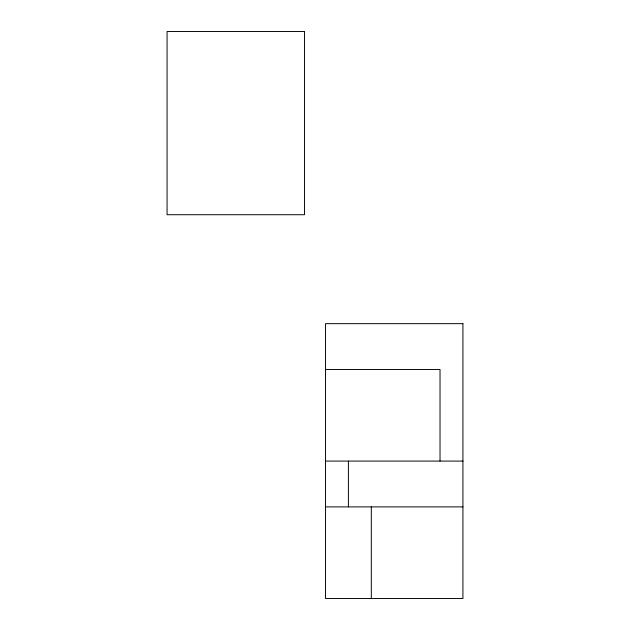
<?xml version="1.0" encoding="UTF-8"?>
<svg xmlns="http://www.w3.org/2000/svg" width="630" height="630" viewBox="0 0 630 630"><rect width="100%" height="100%" fill="white"/><g stroke="black" fill="none" stroke-linecap="round" stroke-linejoin="round"><path stroke-width="0.94" d="M325.513 369.471L440.023 369.471L440.023 461.081M325.513 461.081L462.932 461.081M325.513 506.89L462.932 506.89M371.314 506.89L371.314 598.5M348.414 461.081L348.414 506.89M304.487 31.5L167.068 31.5L167.068 214.72L304.487 214.72L304.487 31.5M462.932 323.662L325.513 323.662L325.513 598.5L462.932 598.5L462.932 323.662"/></g></svg>
